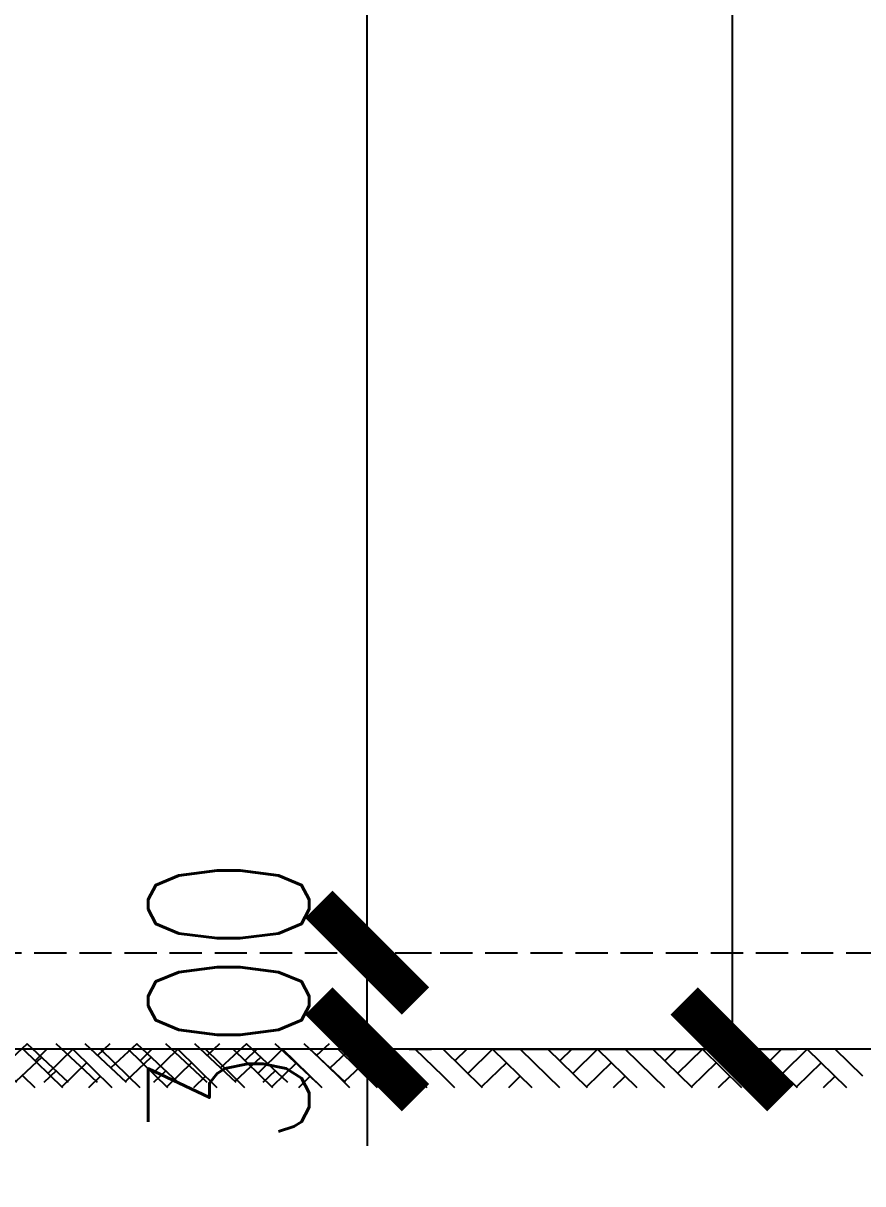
# Model space of a CAD drawing. Extents: x 220580 to 2027826, y -309201 to 71987.
# Drawn here: x 363204 to 365810, y -165997 to -162392 of the extents above; entities that cross this region are included whole.
import ezdxf

# ---------------------------------------------------------------- set-up
doc = ezdxf.new("R2010")
doc.units = 0
doc.linetypes.add('DASH', pattern=[0.35, 0.25, -0.1])
doc.linetypes.add('ZN-DOT', pattern=[0.25, 0, -0.25])
for name, color, linetype in [('!ZN6-层高线-8', 8, 'ZN-DOT'), ('20剖面图$0$A-HATCH-1', 252, 'Continuous'), ('20剖面图$0$A-HATCH-2', 251, 'Continuous'), ('20剖面图$0$AS-WALL', 40, 'Continuous'), ('DIM', 173, 'Continuous')]:
    doc.layers.add(name, color=color, linetype=linetype)
doc.styles.add('DHTEXT-1', font='ROMANS.shx', dxfattribs={"width": 0.7, "bigfont": 'CHINESE.shx'})
doc.dimstyles.new('ZN3', dxfattribs={"dimscale": 3, "dimtxt": 2.5, "dimasz": 1.5, "dimexe": 1, "dimexo": 2, "dimgap": 0.9, "dimtad": 1, "dimdec": 0, "dimdsep": 46, "dimtxsty": 'DHTEXT-1', "dimblk": 'ARCHTICK', "dimcen": 2.5, "dimclrd": 173, "dimclre": 173, "dimclrt": 7, "dimazin": 2, "dimtfac": 1, "dimtix": 1, "dimtmove": 2, "dimatfit": 3, "dimfxl": 0, "dimarcsym": 0})

# ---------------------------------------------------------------- blocks, each defined once
blk = doc.blocks.new('20剖面图$0$$LinePat$素土夯实')
at = {"color": 0}
for p, q in [((0, -210), (210, 0)), ((120, -300), (420, 0)), ((420, 0), (607.5, -187.5)), ((495, -300), (795, 0)), ((615, 0), (705, -90)), ((315, -105), (502.5, -292.5)), ((210, -210), (300, -300)), ((705, -300), (795, -210))]:
    blk.add_line(p, q, dxfattribs=at)
blk = doc.blocks.new('_ArchTick')
at = {"color": 0, "linetype": 'ByBlock', "const_width": 0.4}
blk.add_lwpolyline([(-0.5, -0.5), (0.5, 0.5)], dxfattribs=at)
blk = doc.blocks.new('*D577')
at = {"layer": 'Defpoints', "color": 0, "ltscale": 30, "transparency": 16777216}
for p in [(364258.1, -150779.4), (365406.2, -150779.4), (364258.1, -165579.4)]:
    blk.add_point(p, dxfattribs=at)
at = {"layer": 'DIM', "color": 173, "linetype": 'ByBlock', "lineweight": -2, "ltscale": 30, "transparency": 16777216}
for p, q in [((364658.1, -150779.4), (365606.2, -150779.4)), ((365406.2, -165579.4), (365406.2, -150779.4)), ((364658.1, -165579.4), (365606.2, -165579.4))]:
    blk.add_line(p, q, dxfattribs=at)
at = {"layer": 'DIM', "color": 173, "lineweight": -2, "ltscale": 30, "transparency": 16777216, "xscale": 300, "yscale": 300, "zscale": 300}
for p, rotation in [((365406.2, -150779.4), 90), ((365406.2, -165579.4), 270)]:
    blk.add_blockref('_ArchTick', p, dxfattribs=dict(at, rotation=rotation))
at = {"layer": 'DIM', "color": 7, "ltscale": 30, "transparency": 16777216, "insert": (364976.2, -158179.4), "char_height": 500, "attachment_point": 5, "rotation": 90, "style": 'DHTEXT-1'}
blk.add_mtext('14800', dxfattribs=at)
blk = doc.blocks.new('*D578')
at = {"layer": 'Defpoints', "color": 0, "ltscale": 30, "transparency": 16777216}
for p in [(364002, -165279.4), (364272, -165279.4), (364002, -165579.4)]:
    blk.add_point(p, dxfattribs=at)
at = {"layer": 'DIM', "color": 173, "linetype": 'ByBlock', "lineweight": -2, "ltscale": 30, "transparency": 16777216}
for p, q in [((364272, -165279.4), (364272, -164979.4)), ((364272, -165579.4), (364272, -165279.4)), ((364402, -165279.4), (364472, -165279.4)), ((364272, -165579.4), (364272, -165879.4)), ((364402, -165579.4), (364472, -165579.4))]:
    blk.add_line(p, q, dxfattribs=at)
at = {"layer": 'DIM', "color": 173, "lineweight": -2, "ltscale": 30, "transparency": 16777216, "xscale": 300, "yscale": 300, "zscale": 300}
for p, rotation in [((364272, -165279.4), 270), ((364272, -165579.4), 90)]:
    blk.add_blockref('_ArchTick', p, dxfattribs=dict(at, rotation=rotation))
at = {"layer": 'DIM', "color": 7, "ltscale": 30, "transparency": 16777216, "insert": (363842, -165429.4), "char_height": 500, "attachment_point": 5, "rotation": 90, "style": 'DHTEXT-1'}
blk.add_mtext('300', dxfattribs=at)
blk = doc.blocks.new('*D579')
at = {"layer": 'Defpoints', "color": 0, "ltscale": 30, "transparency": 16777216}
for p in [(364002, -153579.4), (364272, -153579.4), (364002, -165279.4)]:
    blk.add_point(p, dxfattribs=at)
at = {"layer": 'DIM', "color": 173, "linetype": 'ByBlock', "lineweight": -2, "ltscale": 30, "transparency": 16777216}
for p, q in [((364272, -165279.4), (364272, -153579.4)), ((364402, -153579.4), (364472, -153579.4)), ((364402, -165279.4), (364472, -165279.4))]:
    blk.add_line(p, q, dxfattribs=at)
at = {"layer": 'DIM', "color": 173, "lineweight": -2, "ltscale": 30, "transparency": 16777216, "xscale": 300, "yscale": 300, "zscale": 300}
for p, rotation in [((364272, -153579.4), 90), ((364272, -165279.4), 270)]:
    blk.add_blockref('_ArchTick', p, dxfattribs=dict(at, rotation=rotation))
at = {"layer": 'DIM', "color": 7, "ltscale": 30, "transparency": 16777216, "insert": (363842, -159429.4), "char_height": 500, "attachment_point": 5, "rotation": 90, "style": 'DHTEXT-1'}
blk.add_mtext('11700', dxfattribs=at)
blk = doc.blocks.new('20250829153651')
at = {"layer": '20剖面图$0$A-HATCH-1', "xscale": -0.4277130979109163, "yscale": 0.4, "zscale": 0.4}
for p in [(2051, -183), (2391, -183), (2731, -183), (3071.1, -183)]:
    blk.add_blockref('20剖面图$0$$LinePat$素土夯实', p, dxfattribs=at)

msp = doc.modelspace()

# ---------------------------------------------------------------- linework, layer by layer
at = {"layer": '!ZN6-层高线-8', "linetype": 'DASH', "ltscale": 400}
msp.add_line((359738.8, -165279.4), (368090.8, -165279.4), dxfattribs=at)
at = {"layer": '20剖面图$0$AS-WALL'}
msp.add_lwpolyline([(368090.8, -165579.4), (361575.6, -165579.4), (361575.6, -165579.4)], dxfattribs=at)

# ---------------------------------------------------------------- block references
at = {"layer": '20剖面图$0$A-HATCH-2', "xscale": -0.4097607528520357, "yscale": 0.4, "zscale": 0.4}
for p in [(363530.1, -165579.4), (363855.9, -165579.4), (364181.6, -165579.4), (364507.4, -165579.4), (364833.2, -165579.4), (365158.9, -165579.4), (365484.7, -165579.4), (365810.4, -165579.4)]:
    msp.add_blockref('20剖面图$0$$LinePat$素土夯实', p, dxfattribs=at)

# ---------------------------------------------------------------- dimensions: what is measured, and where the dimension line sits
at = {"layer": 'DIM', "ltscale": 30}
for p1, p2, distance, picture, middle in [((364258.1, -165579.4), (364258.1, -150779.4), -1148.1, '*D577', (364976.2, -158179.4)), ((364002, -165279.4), (364002, -153579.4), -270, '*D579', (363842, -159429.4)), ((364002, -165579.4), (364002, -165279.4), -270, '*D578', (363842, -165429.4))]:
    dim = msp.add_aligned_dim(p1=p1, p2=p2, distance=distance, dimstyle='ZN3', override={"dimscale": 200}, dxfattribs=at)
    dim.commit()
    dim.dimension.update_dxf_attribs({"geometry": picture, "text_midpoint": middle})

# ---------------------------------------------------------------- next in the draw order: block references
at = {"ltscale": 30}
msp.add_blockref('20250829153651', (361345.6, -165379.4), dxfattribs=at)

doc.saveas('drawing.dxf')
